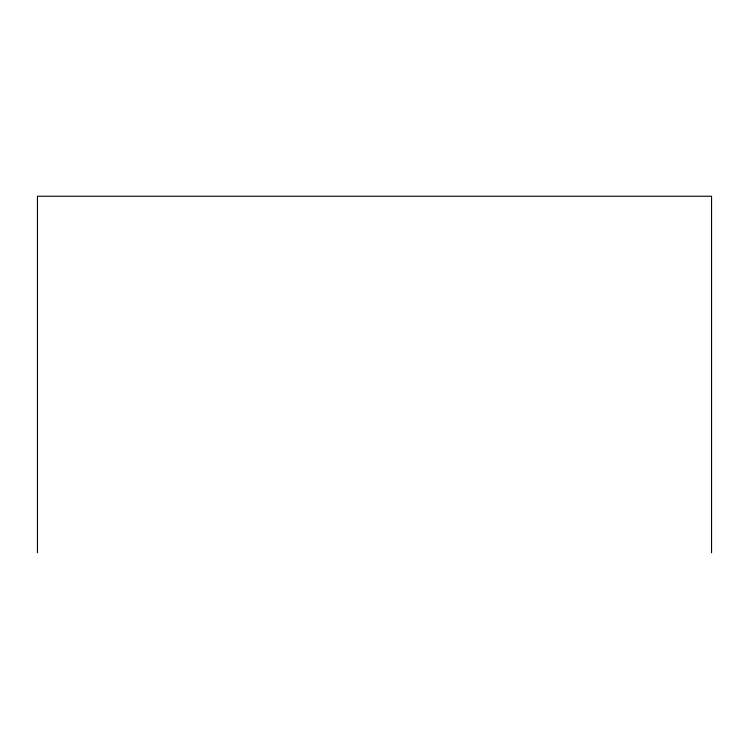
<?xml version="1.0" encoding="UTF-8"?>
<svg xmlns="http://www.w3.org/2000/svg" width="749" height="749" viewBox="0 0 749 749"><rect width="100%" height="100%" fill="white"/><g stroke="black" fill="none" stroke-linecap="round" stroke-linejoin="round"><path stroke-width="1.12" d="M711.55 552.762L711.55 196.238L37.45 196.238L37.45 552.762"/></g></svg>
